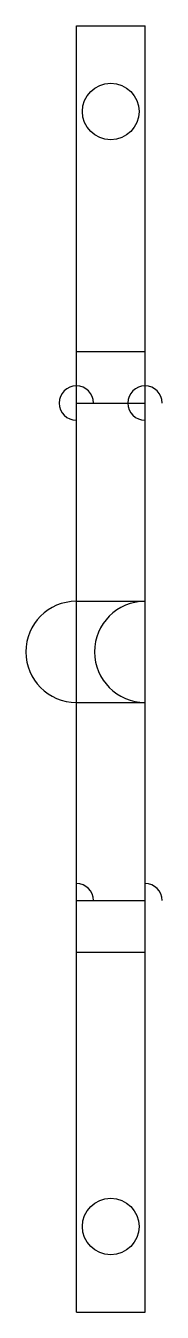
# Model space of a CAD drawing. Header units: millimetres. Extents: x 349 to 365, y 270 to 420.
import ezdxf

# ---------------------------------------------------------------- set-up
doc = ezdxf.new("R2010")
doc.units = ezdxf.units.MM
doc.layers.add('ExtruderRearFixedDatum', color=7, linetype='CONTINUOUS')

msp = doc.modelspace()

# ---------------------------------------------------------------- linework, layer by layer
at = {"layer": 'ExtruderRearFixedDatum'}
for p, q in [((355, 382, 348), (355, 420, 348)), ((355, 420, 348), (363, 420, 348)), ((355, 420, 340), (363, 420, 340)), ((355, 420, 348), (363, 420, 348)), ((355, 420, 340), (355, 420, 348)), ((355, 270, 340), (355, 420, 340)), ((355, 420, 340), (363, 420, 340)), ((355, 382, 348), (355, 420, 348)), ((355, 420, 340), (355, 420, 348)), ((355, 270, 340), (355, 420, 340)), ((363, 382, 348), (363, 420, 348)), ((363, 420, 340), (363, 420, 348)), ((363, 270, 340), (363, 420, 340)), ((363, 270, 340), (363, 420, 340)), ((363, 420, 340), (363, 420, 348)), ((363, 382, 348), (363, 420, 348)), ((362.3, 410, 340), (362.3, 410, 348)), ((362.3, 410, 340), (362.3, 410, 348)), ((355, 382, 348), (363, 382, 348)), ((355, 382, 398), (363, 382, 398)), ((355, 382, 348), (355, 382, 398)), ((355, 382, 348), (363, 382, 348)), ((355, 382, 348), (355, 382, 398)), ((355, 352.891, 398), (355, 382, 398)), ((355, 352.891, 398), (355, 382, 398)), ((355, 382, 398), (363, 382, 398)), ((363, 382, 348), (363, 382, 398)), ((363, 352.891, 398), (363, 382, 398)), ((363, 352.891, 398), (363, 382, 398)), ((363, 382, 348), (363, 382, 398)), ((355, 376, 384.25), (363, 376, 384.25)), ((355, 376, 384.25), (363, 376, 384.25)), ((355, 352.891, 398), (363, 352.891, 398)), ((355, 352.891, 398), (363, 352.891, 398)), ((355, 312, 398), (355, 341.109, 398)), ((355, 341.109, 398), (363, 341.109, 398)), ((355, 312, 398), (355, 341.109, 398)), ((355, 341.109, 398), (363, 341.109, 398)), ((363, 312, 398), (363, 341.109, 398)), ((363, 312, 398), (363, 341.109, 398)), ((355, 318, 384.25), (363, 318, 384.25)), ((355, 318, 384.25), (363, 318, 384.25)), ((355, 270, 348), (355, 312, 348)), ((355, 312, 348), (363, 312, 348)), ((355, 312, 348), (363, 312, 348)), ((355, 312, 398), (363, 312, 398)), ((355, 312, 348), (355, 312, 398)), ((355, 270, 348), (355, 312, 348)), ((355, 312, 348), (355, 312, 398)), ((355, 312, 398), (363, 312, 398)), ((363, 270, 348), (363, 312, 348)), ((363, 312, 348), (363, 312, 398)), ((363, 312, 348), (363, 312, 398)), ((363, 270, 348), (363, 312, 348)), ((362.3, 280, 340), (362.3, 280, 348)), ((362.3, 280, 340), (362.3, 280, 348)), ((355, 270, 340), (363, 270, 340)), ((355, 270, 340), (363, 270, 340)), ((355, 270, 348), (363, 270, 348)), ((355, 270, 340), (355, 270, 348)), ((355, 270, 348), (363, 270, 348)), ((355, 270, 340), (355, 270, 348)), ((363, 270, 340), (363, 270, 348)), ((363, 270, 340), (363, 270, 348))]:
    msp.add_line(p, q, dxfattribs=at)
for centre in [(359, 410), (359, 410), (359, 410), (359, 410), (359, 280), (359, 280), (359, 280), (359, 280)]:
    msp.add_circle(centre, 3.3, dxfattribs=at)
for centre, radius, start, end in [((355, 376, 382), 2, 0, -90), ((355, 376, 382), 2, -90, -90), ((355, 376, 382), 2, 0, -90), ((355, 376, 382), 2, -90, -90), ((363, 376, 382), 2, -90, -90), ((363, 376, 382), 2, 0, -90), ((363, 376, 382), 2, 0, -90), ((363, 376, 382), 2, -90, -90), ((355, 376, 382), 0, -90, 0), ((355, 376, 382), 0, -90, 0), ((363, 376, 382), 0, -90, 0), ((363, 376, 382), 0, -90, 0), ((355, 347, 382), 5.891, 90, -90), ((355, 347, 382), 5.891, 90, -90), ((363, 347, 382), 5.891, 90, -90), ((363, 347, 382), 5.891, 90, -90), ((355, 318, 382), 2, 90, 90), ((355, 318, 382), 2, 90, 90), ((355, 318, 382), 2, 0, 90), ((355, 318, 382), 2, 0, 90), ((363, 318, 382), 2, 90, 90), ((363, 318, 382), 2, 90, 90), ((363, 318, 382), 2, 0, 90), ((363, 318, 382), 2, 0, 90), ((355, 318, 382), 0, 90, 0), ((355, 318, 382), 0, 90, 0), ((363, 318, 382), 0, 90, 0), ((363, 318, 382), 0, 90, 0)]:
    msp.add_arc(centre, radius, start, end, dxfattribs=at)

doc.saveas('drawing.dxf')
